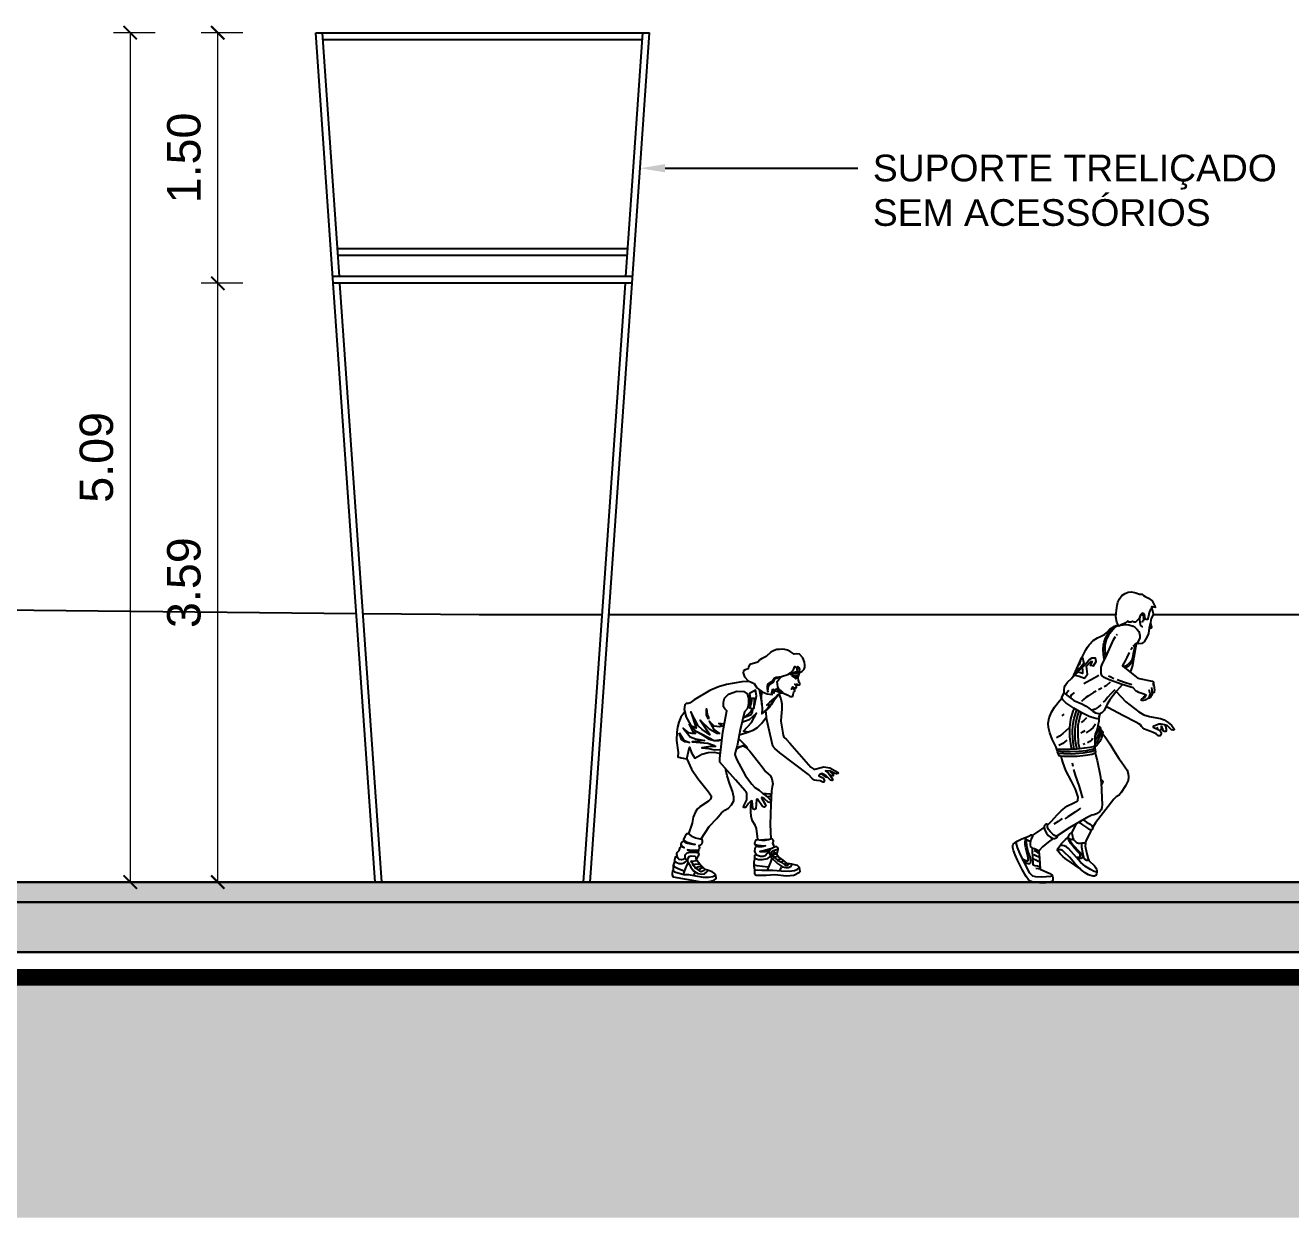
# Model space of a CAD drawing. Header units: metres. Extents: x 2394 to 3264, y 364 to 634.
# Drawn here: x 2730.89 to 2738.47, y 403.38 to 410.53 of the extents above; entities that cross this region are included whole.
import ezdxf
from ezdxf import colors
from ezdxf.entities.mleader import LeaderData, LeaderLine
from ezdxf.math import Vec2, Vec3

# ---------------------------------------------------------------- set-up
doc = ezdxf.new("R2010")
doc.units = ezdxf.units.M
doc.header["$LTSCALE"] = 5
doc.header["$MEASUREMENT"] = 0
doc.layers.add('2prancha', color=4, linetype='Continuous', lineweight=18)
doc.layers.add('PENA 05', color=5, linetype='Continuous', lineweight=25)
for name, color, linetype in [('COTA 1 100', 2, 'Continuous'), ('PENA 0.1', 1, 'Continuous'), ('PENA 0.15', 7, 'Continuous'), ('PENA 01', 1, 'Continuous'), ('PENA 02', 2, 'Continuous'), ('PENA 06', 6, 'Continuous'), ('TXT ESPECIFICAÇÕES', 7, 'Continuous'), ('VEG_PLANTAS', 94, 'Continuous')]:
    doc.layers.add(name, color=color, linetype=linetype)
doc.styles.add('Luana', font='arial.ttf')
doc.styles.get("Standard").update_dxf_attribs({"font": 'arial.ttf'})
doc.dimstyles.new('arial100', dxfattribs={"dimtxt": 0.2, "dimasz": 0.08, "dimexe": 0.1, "dimexo": 0.2, "dimgap": 0.1, "dimtad": 1, "dimzin": 4, "dimdsep": 46, "dimtxsty": 'Luana', "dimblk": 'ARCHTICK', "dimcen": 0, "dimclrd": 7, "dimclre": 7, "dimclrt": 256, "dimadec": 0, "dimazin": 0, "dimtfac": 1, "dimtix": 1, "dimtmove": 0, "dimatfit": 3, "dimldrblk": 'CLOSEDBLANK', "dimfxl": 0, "dimlwd": 5, "dimlwe": 5, "dimarcsym": 0})

# ---------------------------------------------------------------- blocks, each defined once
blk = doc.blocks.new('jogador de basquete 01')
at = {"color": 0, "linetype": 'Continuous'}
for points in [[(277.14, 246.3), (278.15, 247.66), (279.96, 249.6), (284.07, 251.07), (285.9, 252.2), (287.37, 253.54), (288.12, 254.7), (288.89, 256.35), (289.64, 255.61), (290.1, 254.77), (290.28, 253.03), (290.94, 255.61), (290.85, 256.27), (291.53, 255.76), (291.9, 254.33), (291.75, 252.97), (291.09, 251.6), (293.55, 252.94), (295.07, 254.46), (295.51, 255.89), (295.6, 257.34), (295.29, 259.19), (294.26, 262.18), (291.84, 264.43), (290.21, 264.74), (288.38, 264.43), (285.81, 266.34), (283.94, 267.22), (282.14, 267.71), (280.64, 267.82), (278.64, 267.71), (276.83, 267.53), (275.14, 267.02), (272.81, 265.88), (269.82, 263.04), (266.6, 261.52), (265.53, 260.82), (264.18, 259.17), (258.82, 257.74), (258, 256.13), (257.78, 254.77), (255.78, 254.04)], [(255.78, 254.04), (254.68, 253.34), (254.42, 252), (255.23, 249.45), (257.67, 246.72), (261.81, 244.89), (263.59, 242.14), (267.07, 239.44), (270.5, 238.18), (273.8, 237.61), (273.42, 238.69), (274.19, 241.16)], [(258.24, 246.28), (253.58, 246.08), (243.22, 244.28), (237.98, 242.71), (232.17, 240.25), (221.7, 234.02), (219.11, 232.13), (217.72, 231.69), (216.36, 231.69), (215.54, 230.77), (215.1, 227.67), (216.36, 222.56), (219.28, 217.44), (222.71, 213.43), (225.84, 211.91), (231.38, 208.92), (235.19, 207.07), (240.26, 207.67)], [(260.38, 245.52), (258.24, 246.28)], [(265.26, 240.84), (266.8, 231.25), (267, 228.04), (266.78, 224.87), (268.63, 226.21), (271.77, 228.94), (275.89, 235.76), (277.34, 237.17), (278.88, 238.31), (280.05, 238.84), (280.86, 238.84), (284.09, 237.13), (285.48, 236.25), (286.82, 236.25), (287.42, 236.66), (287.7, 237.61), (288.23, 239.39), (288.78, 239.83), (288.78, 240.51), (288.47, 240.93), (288.8, 241.7), (289.44, 241.83), (289.77, 242.19), (289.97, 243.51), (290.17, 243.92), (291.64, 244.21), (292.06, 244.34), (292.19, 244.69), (292.19, 245.02), (291.82, 245.66), (291.35, 247.25), (291.09, 248.61), (291.09, 249.29), (291.49, 250.46), (292.03, 252.11)], [(276.33, 249.03), (275.05, 248.26), (274.11, 246.92), (270.87, 244.67), (270.32, 243.13), (270.41, 241.7), (270.78, 239.35), (271, 242.38), (271.73, 243.79), (274.59, 245.97), (275.23, 247.6), (276.35, 248.46), (279.63, 249.51), (276.33, 249.03)], [(274.19, 241.16), (274.39, 241.13), (274.77, 240.6), (274.85, 238.51), (276.15, 241.33), (276.81, 241.37), (280.51, 239.26), (278.04, 241.72), (277.52, 242.8), (277.14, 246.3)], [(287.92, 251.76), (289.46, 251.91), (290.56, 251.8), (290.78, 252.04), (290.54, 252.57), (289.2, 252.46), (287.9, 252.13), (285.99, 251.05), (287.92, 251.76)], [(286.89, 249.78), (288.12, 250.22), (289.22, 250.35), (290.3, 250.26), (289.81, 249.91), (289.44, 248.96), (289.57, 248.21), (289.09, 248.85), (288.45, 249.29), (286.89, 249.78)], [(290.06, 244.28), (289.51, 244.19), (288.87, 244.58), (289.57, 244.34), (289.92, 244.58), (290.32, 244.63), (290.47, 244.63), (290.58, 244.43), (290.06, 244.28)], [(242.03, 235.15), (244.69, 237.79), (250.17, 239.94), (254.86, 239.57), (257.17, 238.18), (258.02, 235.28), (258.02, 231.41), (257.28, 228.26), (255.34, 226.19), (252.37, 214.14), (250.35, 203.44), (249.84, 201.33), (249.4, 199.68), (248.85, 197.7), (250.02, 194.64), (255.96, 183.6), (260.22, 177.97), (262.14, 175.7), (264.98, 173.85), (267.4, 172.05), (272.21, 171.54), (272.72, 171.1), (272.72, 170.69), (272.61, 170.16), (272.17, 169.81), (270.63, 169.43), (272.94, 167.12), (273.16, 166.33), (272.72, 165.82), (272.26, 165.69), (271.11, 165.91), (268.56, 168.09), (267.02, 169.15), (266.67, 168.88), (269.13, 164.57), (269.42, 163.62), (269.16, 162.99), (268.45, 162.63), (267.37, 163.16), (263.92, 167.96), (263.22, 167.67), (262.84, 161.51), (262.03, 161.09), (261.17, 161.4), (260.75, 162.08), (260.49, 166.59), (259.85, 166.95), (258.07, 165.1), (256.33, 162.9), (255.8, 162.46), (254.88, 162.46), (254.68, 163.07), (256.77, 167.45), (256.75, 171.96), (256.44, 172.75), (255.85, 173.52), (249.22, 180.78), (242.16, 188.88), (238.97, 192.55), (238.84, 193.39), (238.97, 195.02), (239.9, 204.81), (240.89, 212.62), (243.57, 226.7), (242.16, 228.04), (241.28, 229.38), (241.39, 232.66), (242.03, 235.15)], [(259.15, 235.78), (259.3, 233.21), (258.95, 228.66), (260.05, 232.22), (260.42, 235.15), (261.83, 235.28), (261.57, 228.39), (263.19, 236.8), (262.69, 240.45), (258.66, 238.42), (259.15, 235.78)], [(265.1, 240.97), (265.9, 236.53), (266.82, 230.97), (266.56, 236.99), (267.11, 239.42)], [(278.11, 237.96), (279.5, 234.84), (280.27, 231.56), (280.27, 227.84), (279.69, 223.05), (279.58, 219.99), (280.99, 210.59), (281.52, 209.34), (283.24, 207.65), (285.46, 205.2), (299.45, 189.36), (301.54, 188.02), (302.24, 188.02), (308.25, 189.39), (312.17, 188.77), (317.8, 185.78), (317.49, 185.16), (316.57, 184.88), (315.53, 185.05), (312.28, 186.68), (309.35, 186.81), (311.26, 185.25), (313.29, 182.39), (314.08, 180.74), (313.44, 180.32), (312.56, 180.52), (309.68, 183.4), (308.25, 184.41), (306.8, 185.05), (305.39, 184.3), (304.73, 183.4), (306.97, 182.5), (307.88, 181.82), (308.36, 180.67), (308.6, 179.88), (308.14, 179.27), (307.46, 179.31), (306.53, 179.77), (305.63, 180.21), (303.5, 180.45), (301.98, 180.67), (300.59, 181.6), (297.87, 184.3), (278.75, 198.89), (275.56, 201.62), (274.88, 202.34), (274.26, 203.36), (270.12, 220.78), (269.6, 226.96), (269.81, 227.24)], [(274.77, 240.43), (274.04, 240.69)], [(274.05, 232.72), (278.11, 237.96)], [(278.4, 237.31), (278.84, 239), (275.6, 240.14)], [(287.9, 241.7), (287.53, 241.7), (287.13, 241.57), (286.69, 241.17), (286.69, 241.39), (287.13, 241.92), (287.57, 242.69), (287.66, 242.47), (287.57, 242.25), (287.57, 242.14), (288.16, 242.08), (289.33, 242.38), (289.86, 242.36), (289.42, 241.81), (287.9, 241.7)], [(288.12, 241.17), (287.53, 241.57), (288.41, 240.82), (288.47, 240.98), (288.12, 241.17)], [(231.38, 221.24), (230, 223.97), (230, 228.04), (230.44, 224.41), (231.38, 222.56), (231.38, 221.24)], [(254.75, 222.39), (259.78, 224.43), (260.66, 225.84), (260.93, 227.84), (260.18, 228.5), (259.41, 226.37), (257.76, 224.56), (254.75, 222.39)], [(275.93, 235.59), (275.03, 234.07), (273.03, 230.88), (271.84, 229.14), (270.54, 227.84), (268.36, 226.15), (269.66, 227.31), (271.47, 229.67), (271.64, 230.59), (271.4, 230.88), (270.92, 230.88), (270.19, 230.5), (270.63, 231.03), (272.19, 232.53), (275.03, 235.08), (276.02, 235.87), (275.93, 235.59)], [(215.49, 226.1), (212.99, 222.63), (211.56, 219.24), (210.72, 215.94), (210.33, 212.51), (210.02, 206.94), (211.01, 198.96), (210.88, 196.25), (213.1, 195.41), (216.82, 194.73), (218.62, 202.54), (219.99, 198.89), (222.25, 195.24), (226.83, 197.97), (231.18, 199.13), (235.01, 199.35), (239.29, 198.4)], [(241.92, 218.02), (241.55, 217.99), (238.29, 218.43), (240.45, 216.62), (238.64, 216.18), (235.01, 216.62), (231.84, 219.83), (234.77, 214.4), (238.64, 211.63), (236.86, 211.63), (232.22, 214.4), (225.71, 220.49), (232.26, 210.77), (227.07, 214.27), (224.54, 216.82), (219.55, 226.21), (223.2, 215.28), (219.99, 216.62)], [(251.74, 210.82), (257.45, 212.51), (254.7, 213.3), (260.07, 219.13), (263.26, 225.29), (258.31, 220.8), (253.59, 219.07)], [(251.74, 210.82), (256.13, 212.07), (261.13, 213.98), (263.88, 215.65), (265.7, 217.37), (266.8, 218.58), (269.96, 222.74)], [(211.76, 212.09), (214.79, 207.29), (218.6, 205.73), (215.45, 206.19), (213.23, 207.62), (211.76, 212.09)], [(218.27, 218.07), (220.91, 212.97), (222.71, 211.63), (220.45, 211.63), (218.16, 212.09), (214.53, 215.28), (219.06, 209.54), (222.76, 208.04), (228.63, 207.12), (220.45, 206.19), (230.92, 205.25), (234.59, 203.95), (235.98, 202.98), (232.75, 202.98), (226.83, 202.06), (231.58, 201.77), (235.01, 200.76), (239.54, 201.01)], [(219.5, 217.08), (222.69, 213.52), (225.95, 211.63), (231.71, 207.84), (235.25, 207.01), (238.05, 207.16), (240.24, 207.51)], [(219.99, 216.62), (222.67, 213.54), (227.66, 210.51), (231.62, 207.95), (235.19, 207.01), (238.25, 207.07), (240.24, 207.48)], [(251.74, 210.79), (254.57, 211.61), (259.15, 213.28)], [(240.18, 207.03), (239.59, 207.59)], [(240.25, 207.58), (240.15, 207.66)], [(251.26, 208.29), (255.78, 203.82), (256.81, 202.85), (256.99, 201.86), (255.93, 202.54), (254.15, 203.29), (252.13, 202.81), (249.89, 201.54)], [(249.94, 201.77), (254.59, 203.97)], [(254.59, 203.97), (258.86, 199.99), (264.62, 192.55), (267.04, 189.43), (269.4, 186.37), (270.96, 184.83), (272.59, 183.4), (273.62, 181.53), (274.13, 178.25), (273.71, 176.16), (273.27, 173.44), (272.83, 164.33), (272.35, 151.13), (272.81, 141.58)], [(216.86, 194.91), (220.05, 187.98)], [(220.05, 187.98), (224.17, 181.64), (231.38, 172.91), (233.19, 170.18), (233.19, 169.32), (232.75, 167.89), (231.38, 166.57), (225.44, 162.79), (223.81, 161.29), (222.56, 159.55), (221.2, 156.03), (220.45, 152.01), (218.08, 144.87)], [(226.51, 141.51), (231.84, 149.72), (236.86, 155.18), (240.01, 158.81), (242.29, 160.63), (244.58, 162), (246.54, 164.24), (248.12, 166.95), (248.21, 169.32), (247.31, 173.37), (245.48, 177.9), (243.68, 183.4), (242.76, 187.47), (242.61, 188.37)], [(309.59, 186.8), (310.01, 186.57), (309.94, 186.37), (309.68, 186.48)], [(311.67, 184.68), (313.35, 183.62), (314.08, 183.62), (314.5, 183.73), (314.56, 184.08), (312.98, 185.82), (312.53, 186.55)], [(306.31, 184.79), (309.57, 182.72), (310.21, 182.79), (310.22, 182.86)], [(270.63, 169.5), (269.51, 170.42), (267.59, 171.52)], [(264.12, 141.02), (263.26, 148.4), (262.36, 150.67), (260.51, 153.86), (259.83, 156.56), (259.56, 159.51), (259.63, 163.43), (260.13, 166.79)], [(211.29, 128.26), (210.77, 129.11), (210.31, 131.24), (210.31, 131.77), (210.77, 132.69), (211.87, 133.84), (212.35, 135.68), (213.17, 136.5), (213.17, 138.32), (213.52, 139.09), (214.97, 140.15), (214.84, 141.05), (215.72, 143.19), (216.4, 144.33), (216.95, 145.01), (217.72, 145.17)], [(217.72, 145.17), (219.72, 143.52), (222.76, 142.24), (225.44, 141.51), (226.65, 141.51), (227.18, 140.35), (227.09, 139.25), (226.89, 138.28), (226.06, 137.27), (224.96, 136.85), (225.29, 135.55), (225.18, 134.58), (224.67, 133.97), (224.5, 132.14)], [(213.65, 136.65), (215.01, 135.53), (213.96, 135.95), (213.12, 136.5), (213.17, 137.51), (213.65, 136.65)], [(215.85, 139.95), (217.04, 139.38), (219.96, 138.43), (222.54, 137.77), (221.06, 137.77), (217.39, 138.5), (216.07, 138.92), (215.43, 139.6), (214.88, 140.7), (215.85, 139.95)], [(263.15, 130.75), (263.04, 131.22), (262.38, 132.63), (262.16, 133.35), (262.38, 135.13), (262.71, 135.9), (263.26, 136.78), (262.71, 137.31), (262.27, 137.97), (262.27, 138.76), (262.42, 139.56), (263.04, 140.83), (263.79, 141.1), (264.98, 140.81)], [(262.4, 137.82), (264.1, 137.25), (266.47, 137.05), (269.31, 136.94), (266.78, 136.3), (264.32, 136.3), (263.26, 136.72), (262.4, 137.82)], [(264.1, 141.02), (263.92, 143.27)], [(264.98, 140.81), (266.76, 140.68), (269.09, 140.68), (271.2, 141.03), (273.25, 141.73), (273.82, 141.54), (274.3, 140.59), (274.3, 139.4), (274.04, 138.59), (274.72, 137.6), (274.74, 136.54), (274.58, 135.89)], [(271.02, 141), (266.02, 140.73)], [(273.25, 129.28), (272.21, 131.75), (272.02, 133.42), (272.61, 134.94), (274.88, 136.04), (275.71, 136.54), (276.66, 136.43), (277.54, 135.6), (277.43, 134.36), (276.77, 131.5), (275.14, 132.82), (273.25, 129.28)], [(209.93, 129.72), (209.1, 129.24), (208.59, 127.39), (208.59, 126.51), (207.71, 123.76), (207.71, 121.93), (207.71, 121.01), (207.23, 120.11), (207.14, 118.74), (207.14, 117.25), (207.78, 116.21), (225.02, 113.16), (229.16, 112.76), (232.86, 113.29), (235.1, 114.01), (236.42, 115.09), (236.42, 115.55), (236.09, 117.8), (234.99, 118.74), (233.67, 119.67), (231.32, 120.48), (229.12, 121.01), (227.25, 122.81), (225.44, 124.66), (223.66, 126.95), (223.2, 128.31), (223.18, 128.64)], [(208.59, 126.75), (209.49, 126.09), (211.67, 125.21), (213.47, 125.21), (215.04, 125.61), (217.24, 127.21)], [(215.9, 128.76), (214.53, 127.85), (213.25, 127.5), (211.85, 127.85), (210.79, 128.62), (209.93, 129.72)], [(217.26, 126.47), (216.36, 127.74), (215.78, 129.02), (215.78, 130.98), (217.06, 132.14), (219.22, 132.76), (222.45, 132.67), (224.47, 132.19), (224.94, 131.28), (224.52, 129.92), (224.01, 129.24), (223.4, 127.98), (223.02, 129.13), (222.45, 129.81), (219.81, 129.94), (218.25, 129.46), (217.61, 128.47), (217.35, 127.1), (217.26, 126.47)], [(216.82, 127.39), (219.52, 122.7), (221.35, 120.24), (224.17, 118.5), (226.78, 118.11), (228.63, 118.3), (230, 119.23), (231.18, 120.48)], [(224.74, 133.97), (222.25, 133.81), (220.12, 133.88), (217.24, 134.3), (219.26, 133.35), (222.34, 133), (223.37, 133.07), (224.74, 133.97)], [(219.3, 126.33), (220.47, 126.71), (223.35, 127.13), (223.44, 127.13)], [(219.5, 127.04), (221.13, 124.33), (223.11, 121.69), (225.31, 120.24), (226.39, 119.8), (228.35, 120.61), (228.94, 121.16)], [(272.21, 132.93), (270.52, 132.03), (269.16, 130.16), (267.79, 129.72), (265.94, 129.83), (264.62, 130.16), (263.26, 130.65), (262.8, 131.09), (261.92, 130.49), (261.92, 127.87), (261.43, 126.09), (261.43, 123.34), (261.92, 121.03), (261.92, 118.35), (262.8, 117.4), (269.64, 117.4), (275.54, 117.86), (283.28, 116.96), (288.27, 117.4), (291.95, 119.27), (292.39, 119.71), (291.95, 122.42), (290.56, 123.78), (286.91, 124.73), (283.72, 125.15), (280.99, 127.43), (277.85, 129.5), (276.72, 131.26)], [(261.92, 128.73), (263.26, 128.14), (264.62, 127.87), (267.33, 127.87), (270.74, 128.49), (272.35, 129.72), (277.34, 125.15), (280.53, 122.86), (282.84, 122.42), (284.69, 122.42), (286.47, 123.34), (286.95, 124.66)], [(272.55, 134.77), (268.74, 133.66), (265.57, 133.11), (269.2, 133.11), (272.03, 133.45)], [(273.45, 128.67), (272.72, 126.03), (270.34, 120.72)], [(272.32, 129.77), (272.81, 130.14)], [(273.04, 129.77), (272.9, 129.21)], [(273.25, 129.28), (273.25, 131.11), (273.51, 132.89), (274.52, 133.81), (276.59, 134.45), (277.36, 134.25), (276.79, 131.37), (275.38, 131.22), (274.08, 130.47), (273.25, 129.28)], [(273.84, 130.4), (277.38, 127.37), (280.38, 125.76), (282.38, 124.02), (283.39, 123.91), (284.09, 123.91), (284.58, 124.44), (284.75, 124.99)], [(274.66, 128.97), (275.8, 129.57), (277.52, 129.92)], [(276.9, 127.04), (278.44, 127.98), (279.76, 128.14)], [(279.5, 125.7), (280.79, 126.69), (281.48, 127.04)], [(207.67, 121.03), (207.86, 120.15), (208.59, 119.67), (214.97, 117.84), (218.03, 117.69), (222.71, 116.94), (227.73, 116.04), (231.38, 116.04), (234.11, 116.5), (235.01, 116.94), (235.98, 117.84)], [(207.93, 124.05), (208.79, 122.9), (211.47, 121.6), (215.12, 120.24)], [(217.79, 125.81), (216.86, 124.27), (215.78, 121.52), (214.4, 117.93)], [(220.47, 124.07), (222.43, 124.73), (225.09, 124.9)], [(222.56, 119.45), (221.75, 118.17), (221.59, 117.03)], [(221.97, 122.02), (224.85, 123.12), (226.7, 123.32)], [(224.3, 120.57), (226.41, 121.98), (227.66, 122.37)], [(261.52, 125.04), (262.42, 124.02), (263.59, 123.74), (271.16, 122.9)], [(261.92, 121.27), (262.51, 120.97), (266.8, 120.59), (274.15, 120.7), (279.76, 120.22), (285.08, 119.95), (288.63, 120.46), (290.63, 121.36), (291.53, 122.02), (291.88, 122.53)], [(279.85, 123.41), (279.63, 122.48), (278.75, 120.81), (278.48, 120.37)], [(281.7, 124.44), (282.58, 125.17), (283.26, 125.54)]]:
    blk.add_lwpolyline(points, dxfattribs=at)
at = {"color": 0}
blk.add_solid([(288.12, 241.17), (287.53, 241.57), (288.47, 240.98), (288.41, 240.82)], dxfattribs=at)
blk = doc.blocks.new('jogador de basquete 03')
at = {"color": 0, "linetype": 'Continuous'}
for points in [[(243.42, 239), (244.71, 239.39), (245.56, 239.55), (246.19, 239.55), (246.28, 238.42), (246.61, 237.9), (247.13, 237.38), (247.71, 235.81), (248.17, 233.31), (248.86, 231), (249.66, 231.05), (250.43, 231.22), (250.57, 233.23), (250.84, 234.24), (251.53, 235.01), (252.49, 235.23), (253.1, 234.74), (253.59, 234.19), (254.14, 232.4), (254.66, 231.52), (255.79, 230.37), (256.81, 229.38), (257.85, 229.38), (258.95, 229.76), (259.97, 229.38), (261.02, 229.38), (262.12, 229.93), (263.77, 228.74), (266.43, 227.53), (268, 226.71), (269.27, 229.4), (269.87, 232.79), (269.6, 237.27), (269.1, 240.4), (268.55, 242.71), (267.48, 244.89), (265.86, 247), (263.77, 248.52), (261.68, 249.31), (259.45, 249.56), (257.5, 249.04), (256.64, 248.87), (254.11, 248.08), (252.68, 247.94), (251.53, 247.14), (250.37, 246.48), (248.23, 245.41), (245.75, 243.51), (244.87, 241.7), (243.97, 240.07), (243.42, 239)], [(246.22, 239.55), (245.2, 235.15), (245.2, 234.24), (246.08, 232.68), (246.5, 231.58), (246.58, 230.61), (246.88, 228.91), (247.68, 225.53), (248.28, 221.7), (249.25, 219.34), (251.09, 216.26), (252.55, 215.16), (254.94, 214.97), (256.37, 215.11)], [(258.4, 226.71), (257.08, 225.83), (255.68, 224.51), (254.75, 223.11), (254.14, 221.51), (253.95, 220.38), (254.09, 218.82), (254.58, 217.41), (255.6, 215.79), (256.23, 215.21), (257.33, 214.39), (257.85, 211.2), (258.4, 208.5), (258.95, 205.84), (259.37, 204.08), (261.02, 201.99), (263.19, 200.34), (265.11, 199.87), (255.24, 192), (254.47, 191.73), (245.7, 190.11), (245.04, 189.67), (244.79, 189.09), (244.79, 188.65), (244.68, 187.41), (244.3, 183.97), (244.32, 183.15), (244.52, 182.54), (245.7, 182.05), (245.84, 181.44), (247.13, 179.05), (247.71, 178.78), (248.06, 178.61), (250.46, 177.29), (251.56, 177.21), (252.68, 177.21), (253.04, 177.29), (253.07, 177.68), (252.74, 178.31), (252.05, 178.78), (251.36, 179), (251.36, 179.46), (251.17, 179.85), (250.7, 180.18), (250.04, 180.23), (249.85, 180.76), (251.31, 181.39), (254.64, 182.57), (255.74, 183.07), (256.34, 183.42), (258.43, 185.49), (265.72, 187.85), (274.41, 190.88), (277.63, 192.44), (279.22, 193.9), (279.74, 195.14), (279.85, 198.36), (279.63, 199.43), (278.97, 201.33), (278.07, 203.28), (276.61, 206.17), (276.83, 208.2), (277.13, 211.67), (276.99, 214.22), (276.17, 217.55), (275.34, 219.53), (274.71, 220.63), (273.89, 221.9), (271.91, 224.54), (270.53, 225.91), (269.07, 226.85), (266.6, 227.37), (263.35, 227.75), (261.26, 227.53), (258.4, 226.71)], [(246.88, 228.94), (246.3, 226.32), (246.25, 225.97), (246.3, 225.55), (246.44, 225.28), (246.8, 225.11), (247.74, 225.11)], [(251.89, 229.07), (252.11, 229.46), (252.19, 229.98), (251.75, 230.42), (251.42, 230.67), (251.31, 231.36), (251.31, 232.7), (251.61, 233.45), (252.05, 233.91), (252.38, 234), (252.88, 233.86)], [(251.31, 231.85), (251.56, 232.26), (252, 232.54)], [(253.92, 232.92), (254.14, 231.03), (254.06, 229.24), (253.78, 227.81), (253.12, 226.85), (252.6, 226.52), (251.89, 226.35)], [(277.46, 204.47), (277.68, 204.96), (278.15, 207.82), (278.42, 211.03), (278.2, 214.03), (277.79, 216.01), (276.88, 218.76), (275.76, 220.69), (274.22, 223.05), (272.7, 225.17), (272.35, 225.53), (271.36, 226.35), (269.71, 227.12), (268.44, 227.65)], [(266.46, 227.52), (266.11, 227.43)], [(304.38, 182.35), (304.38, 184.28), (304.25, 185.95), (303.78, 187.08), (303.26, 187.91), (302.18, 189.28), (299.46, 191.7), (297.89, 194.09), (293.11, 204.76), (291.62, 207.87), (290.03, 210.95), (288.93, 212.6), (287.72, 214.22), (286.95, 215.16), (286.26, 215.9), (284.97, 217.14), (282.25, 218.84), (279.19, 220.25), (277.6, 221.21), (276.03, 222.42), (273.89, 224.56), (271.71, 226.05), (269.9, 226.82), (268.22, 227.18)], [(269.62, 220.74), (269.16, 221.4)], [(276.69, 206), (274.24, 211.56), (271.49, 217.61), (270.23, 219.78)], [(256.74, 214.83), (256.51, 214.5)], [(256.51, 214.5), (257, 211.09), (257.77, 206.91), (258.49, 203.97), (258.95, 203.09), (259.72, 201.93), (260.6, 201.02), (261.79, 199.87), (263.19, 199.18), (264, 198.98)], [(257.22, 214.5), (257.96, 213.87), (258.54, 213.34)], [(259.09, 212.77), (259.83, 211.36), (260.22, 210.9)], [(258.87, 206.26), (258.29, 204.76)], [(258.29, 204.76), (258.95, 200.5), (259.7, 197.75), (260.31, 196.04)], [(261.1, 209.08), (262.58, 205.84), (263.68, 203.66), (264.73, 201.96), (265.55, 200.5), (265.09, 199.9)], [(286.59, 200.58), (284.83, 200.2), (282.99, 203.14), (283.57, 205.31), (285.77, 205.45), (286.01, 205.45), (287.75, 204.32), (289.07, 202.48), (290.5, 200.91), (292.37, 199.07), (292.15, 197.34), (292.09, 195.06), (293.52, 195.61), (295.34, 196.05), (297.01, 194.31), (297.26, 193.93), (294.48, 193.35), (290.88, 191.98), (288.79, 194.73), (289.48, 200.06), (286.7, 203.2), (285.68, 203.14), (287, 200.72), (286.59, 200.58)], [(299.57, 191.73), (298, 193.27), (293.85, 197.53), (288.65, 202.67)], [(292.64, 205.81), (292.23, 205.86), (291.27, 201.88), (294.02, 198.44), (294.68, 198.55), (295.61, 197.31), (297.95, 194.09), (293.88, 203), (292.78, 205.59), (292.64, 205.81)], [(293.77, 203.28), (294.29, 201), (294.84, 201), (293.77, 203.28)], [(244.65, 186.75), (245.01, 188.4)], [(245.75, 181.94), (245.75, 183.95), (245.92, 185.82)], [(259.37, 187.69), (264.89, 189.39), (269.07, 190.88)], [(265.63, 187.82), (269.6, 183.4), (274.05, 177.54), (276.03, 174.16), (277.63, 170.58), (279.19, 168.99), (280.27, 168.46), (280.64, 168.34)], [(271.22, 191.65), (273.78, 192.91), (274.85, 193.35)], [(273.72, 189.36), (276.33, 187), (277.76, 186.17)], [(281.28, 193.76), (284.39, 192.09), (289.26, 189.47), (291.27, 188.26)], [(269.83, 183.09), (263.24, 176.3), (254.66, 169.51), (251.31, 167.5), (247.54, 166.59), (243.97, 165.77), (240.25, 165.14), (237.78, 164.28), (235.06, 162.55), (232.94, 160.76), (231.26, 158.56), (230.99, 157.74), (231.84, 157.41), (232.94, 157.71), (235.58, 160.24), (237.56, 161.04), (239.73, 161.45), (241.27, 161.42), (245.04, 159.91), (245.04, 159.39), (241.82, 157.74), (240.17, 156.5), (239.76, 155.79), (239.68, 155.1), (240.09, 154.16), (240.75, 153.7), (241.55, 153.7), (243.17, 154.96), (245.01, 155.84), (247.27, 156.78), (249.85, 157.55), (250.92, 158.12), (251.94, 159.06), (252.77, 159.83), (253.62, 160.87), (254.69, 161.67), (256.56, 162.72), (264.89, 167.01), (275.23, 172.45), (276.45, 173.21)], [(248.09, 178.58), (247.38, 180.4), (247.13, 181.66), (247.79, 184.36)], [(251.47, 178.97), (250.37, 179.41), (249.85, 180.76)], [(270.64, 184.28), (273.25, 181.66), (275.4, 179.33), (276.91, 177.29), (278.48, 175.97)], [(279.3, 185.32), (280.6, 184.69), (281.42, 184.36)], [(281.26, 165.14), (282.47, 164.97), (285.82, 165.88), (287.72, 166.54), (292.61, 168.88), (297.89, 171.96), (303.26, 175.61), (305.26, 177.51), (305.92, 178.72), (305.84, 179.3), (304.38, 182.35), (303.78, 181.61), (301.83, 180.15), (299.93, 178.8), (298.97, 178.03), (297.87, 177.07), (292.59, 174.87), (289.78, 173.36), (285.35, 170.11), (283.48, 168.99), (280.6, 168.33), (281.26, 165.14)], [(282.99, 183.42), (284.75, 182.46), (288.16, 180.26), (290.06, 179.05), (291.62, 177.9), (292.92, 176.58)], [(297.76, 182.46), (299.43, 180.92), (300.15, 179.79), (300.31, 179.08)], [(301.22, 183.89), (302.76, 181.99), (303.04, 181.17)], [(305.16, 180.72), (305.48, 180.15), (305.46, 180.1)], [(309.21, 144.61), (309.66, 145.97), (312.36, 151.3), (313.95, 155.62), (314.72, 159.09), (315.05, 162), (314.39, 165.55), (312.88, 169.43), (310.79, 172.75), (307.55, 176.99), (305.89, 178.67)], [(279.88, 174.18), (281.78, 172.64), (283.81, 171.46), (285.71, 170.75)], [(293.01, 169.11), (293.77, 167.12), (294.68, 163.71), (295.23, 160.43), (295.36, 155.13), (295.01, 148.72), (294.21, 145.19)], [(294.61, 170.04), (295.47, 167.47), (296.63, 163.16), (297.29, 157.9), (297.18, 151.47), (296.38, 146.55), (295.91, 144.98)], [(297.62, 144.86), (298.09, 147.56), (298.66, 151.91), (298.91, 156.25), (298.55, 160.79), (297.62, 165.44), (296.19, 170.33), (295.97, 170.83)], [(299.17, 144.76), (299.52, 145.45), (300.62, 152.93), (300.7, 159.28), (300.04, 164.7), (298.44, 170.06), (297.59, 171.78)], [(237.32, 160.94), (236.93, 160.24), (236.6, 159.25), (236.49, 158.07), (236.49, 157.13), (236.68, 156.53), (237.09, 156.45), (237.64, 156.47), (238.11, 156.8), (238.69, 158.01), (239.15, 159.22), (239.65, 159.88), (239.76, 159.97), (239.7, 159.22), (239.84, 158.32), (240.09, 157.6), (240.39, 157.13), (240.73, 156.92)], [(281.26, 165.52), (281.37, 163.1), (281.89, 160.43), (280.27, 158.84), (280.27, 158.29), (280.93, 155.95), (281.78, 153.75), (282.8, 152.05), (284.01, 150.26), (284.01, 149.74), (284.01, 148.11), (284.01, 147.04), (284.42, 146.81)], [(280.76, 167.47), (280.77, 167.47)], [(281.04, 166.2), (281.01, 166.21), (280.76, 167.47)], [(281.89, 160.52), (282.16, 159), (282.6, 157.3), (283.07, 156.36), (283.32, 155.92), (283.68, 154.74), (283.98, 153.12), (284.03, 150.18)], [(283.43, 161.45), (284.97, 159.25), (286.87, 157.63), (288.76, 156.2), (289.67, 155.7)], [(289.48, 165.71), (291.27, 163.79), (293.05, 162.61)], [(304.66, 168.16), (306.03, 167.03)], [(242.11, 157.89), (242.12, 157.93), (242.12, 158.7), (242.21, 158.95), (242.34, 159), (242.59, 158.56), (243.02, 158.36)], [(278.78, 155.2), (276.66, 152.27), (274.02, 148.31), (271.22, 143.77), (268, 138.49), (266.46, 136.45), (263.9, 132.91), (262.5, 130.71), (261.7, 128.29), (261.59, 126.22), (261.76, 123.91), (263.6, 120.28), (266.46, 115.8), (267.84, 114.07), (269.68, 112.89), (271.25, 111.46), (283.48, 95.73), (285.22, 92.88)], [(284.01, 148.04), (283.15, 148.91), (281.39, 151.69), (280.27, 154.03), (279.72, 156.06), (279.72, 157.6), (278.73, 156.25)], [(278.73, 156.25), (278.81, 154.66), (279.55, 151.96), (280.68, 149.76), (282.33, 147.7), (284.15, 146)], [(283.98, 152.98), (280.73, 158.62), (280.21, 158.15)], [(285.41, 152.02), (286.12, 150.84), (287.25, 149.93), (288.76, 148.94)], [(290.58, 156.91), (291.68, 156.2), (293.3, 155.46)], [(301.3, 158.81), (305.32, 155.26), (307.57, 153.39), (309.39, 152.27)], [(284.34, 146.85), (284.06, 145.61), (283.46, 142.89), (283.62, 142.56), (283.98, 142.09), (285.82, 141.29), (290.14, 140.55), (295.69, 139.81), (300.18, 139.81), (304.8, 139.92), (307.08, 140.08), (307.63, 140.36), (308.73, 142.97), (309.31, 144.95), (307.55, 144.7), (300.89, 144.65), (295.86, 144.98), (290.83, 145.61), (287.14, 146.02), (284.97, 146.55), (284.34, 146.85)], [(283.81, 144.35), (284.45, 143.66), (286.43, 142.97), (291.79, 141.98), (299.41, 141.51), (304.74, 141.57), (307.55, 141.84), (308.43, 142.12), (308.73, 142.97), (308.98, 143.82), (308.32, 143.58), (305.84, 143.25), (300.09, 143.08), (294.57, 143.3), (289.51, 143.91), (285.82, 144.65), (284.8, 145.06), (284.45, 145.34), (284.06, 145.67), (283.81, 144.35)], [(290.58, 148.28), (291.76, 147.84)], [(302.51, 150.64), (305.24, 148.47), (307.88, 147.23)], [(283.85, 142.26), (283.48, 141.18), (282.3, 137.28), (280.4, 127.52), (279.74, 122.48), (279.22, 112.39), (279.06, 107.77), (279.19, 105.9), (279.74, 104.31), (280.71, 103.12), (282.8, 101.67), (284.56, 101.09), (285.88, 100.84), (289.45, 98.92), (300.62, 92.54), (309.61, 86.67)], [(315.52, 94.19), (312.88, 96.83), (309.14, 101.09), (306.47, 103.78), (302.6, 106.73), (297.89, 109.09), (295.8, 110.14), (295.23, 110.71), (295.14, 112.72), (296.88, 118.19), (299.52, 123.53), (303.26, 130.46), (305.29, 136.1), (306.39, 140.04)], [(298.42, 133.26), (298.88, 135.52)], [(292.01, 112.01), (294.26, 119.87), (296.74, 127.32), (297.92, 131.23)], [(279.67, 121.05), (278.75, 122.13), (278.51, 122.92), (278.67, 123.53), (280.05, 124.83)], [(293.52, 105.35), (296.9, 102.96), (301.91, 99.66), (304.05, 98.34)], [(291.79, 97.58), (289.48, 96.22), (287.55, 94.98), (286.01, 93.66), (285.41, 93.11), (285.22, 92.92)], [(285.22, 92.92), (285.22, 92.56), (285.41, 91.85), (285.82, 91.33), (286.1, 90.8), (286.34, 90.78), (286.54, 90.78), (287.14, 91.05), (288.71, 92.15), (290.52, 93.44), (292.53, 94.74), (294.18, 95.59), (294.83, 95.84)], [(299.43, 88.37), (296.07, 95.13)], [(305.62, 98.61), (308.4, 96.58), (311.34, 94.76)], [(309.55, 86.65), (309.97, 86.79), (310.93, 87.28), (312.17, 88.3), (313.82, 89.81), (314.92, 91.35), (315.47, 92.81), (315.6, 93.61), (315.6, 94.02), (315.47, 94.3), (315.41, 94.49), (315.63, 94.71), (316.24, 94.79), (316.9, 94.49), (317.39, 93.88), (317.78, 93.17), (317.78, 92.34), (317.25, 90.69), (316.24, 88.85), (315.05, 87.34), (313.54, 86.1), (312.44, 85.41), (311.53, 85.14), (310.93, 85.19), (310.1, 85.41), (309.22, 85.96), (308.87, 86.38), (308.87, 86.71), (308.89, 87.01), (309.55, 86.65)], [(290.25, 82.2), (290.3, 80.16), (290.25, 79.09), (289.12, 74.14), (288.41, 71.66), (287.91, 70.67), (284.28, 67.1), (283.29, 65.81), (282.74, 64.82), (282.58, 63.85), (282.58, 62.84), (282.82, 61.63), (283.37, 60.61), (284.12, 60.17), (285.19, 60.22), (288.16, 61.1), (290.39, 62.29), (293.05, 64.43), (297.26, 68.56), (300.86, 72.9), (304.08, 75.98), (305.57, 77.16), (306.56, 77.66), (307.49, 77.74), (308.07, 77.66), (308.51, 77.47), (308.59, 77), (308.78, 77.66), (308.29, 78.79), (307.77, 79.69), (306.2, 81.87), (305.29, 82.91), (303.45, 84.51), (302.13, 85.8), (302.03, 85.94)], [(286.41, 90.78), (289.89, 83.43), (290.3, 82.39), (290.37, 82.25)], [(298.09, 84.59), (297.34, 83.74), (296.08, 82.66), (294.81, 82.2), (293.63, 82.17), (292.39, 82.47), (291.27, 82.47), (290.74, 82.39), (290.25, 82.2)], [(301.06, 84.89), (300.34, 83.63), (299.57, 82.39), (298.55, 81.07), (297.1, 79.42), (295.67, 77.91), (293.58, 75.62), (292.94, 74.91), (292.31, 74), (292.09, 73.29), (292.15, 72.54), (292.56, 72.08), (293.14, 71.88), (294.32, 71.88), (296.05, 72.32), (296.66, 73.04), (295.34, 72.87), (294.54, 72.87), (293.82, 73.29), (293.66, 73.81), (293.82, 74.72), (294.98, 76.2), (297.62, 78.95), (299.16, 80.85), (299.93, 81.89), (300.62, 82.94), (301.47, 84.64), (301.8, 85.72), (301.47, 85.58), (301.14, 85.33), (301.06, 84.89)], [(298.06, 84.59), (298.42, 85.22), (298.66, 86.51), (298.94, 87.64), (299.32, 88.3), (299.65, 88.52), (299.93, 88.58), (300.48, 88.52), (301.03, 87.92), (301.47, 86.93), (301.85, 86.24), (302.05, 85.96), (301.8, 85.72), (300.78, 84.97), (299.76, 84.73), (298.66, 84.59), (298.06, 84.59)], [(311.66, 85.18), (315.05, 82.91), (318.77, 79.72), (320.91, 77.58), (321.4, 76.97)], [(321.27, 76.7), (320.91, 72.21), (320.42, 64.84), (313.87, 62.04), (312.5, 61.1), (312.08, 60.25), (311.84, 59.37), (311.97, 57.36), (312.61, 56.62), (313.51, 56.13), (316.65, 55.69), (320.88, 55.77), (323.11, 55.85), (325.5, 56.26), (326.93, 56.81), (328.17, 57.67), (329.68, 59.89), (332.3, 64.51), (335.54, 70.89), (337.11, 74.47), (338.07, 77.16), (338.57, 79.03), (338.65, 80.63), (338.32, 81.43), (337.3, 82.47), (335.71, 83.43), (332.65, 85.08), (330.84, 85.68)], [(325.52, 87.21), (324.73, 87.64), (319.34, 91.46), (317.78, 92.54)], [(330.87, 85.72), (329.02, 86.4), (327.02, 87.34), (326.44, 87.61), (325.92, 87.64), (325.64, 87.48), (325.48, 87.12), (325.48, 86.51), (326.14, 85.55), (326.47, 84.81), (326.66, 83.93), (327.1, 83.54), (327.79, 83.54), (329.08, 84.04), (329.9, 84.59), (330.7, 85.47), (330.87, 85.72)], [(329.66, 84.29), (329.74, 83.19), (329.55, 80.63), (328.5, 76.53), (327.15, 72.27), (326.74, 70.51), (326.74, 69.49), (326.99, 68.69), (327.46, 68.42), (328.39, 68.42), (329.02, 68.69), (330.01, 69.24), (330.87, 69.96), (331.64, 70.7), (332.24, 71.94), (331.75, 71.58), (330.45, 70.87), (329.74, 70.51), (329.22, 70.43), (328.58, 70.43), (328.28, 70.7), (328.2, 71.22), (328.28, 71.94), (328.58, 73.92), (329.85, 79.09), (330.32, 81.26), (330.32, 82.99), (330.12, 84.18), (330.12, 84.59), (329.85, 85), (329.66, 84.29)], [(282.63, 63.06), (282.93, 62.97), (283.21, 62.97), (284.45, 63.28), (286.87, 64.49), (290.17, 66.58), (293.47, 69.46), (296.19, 72.49), (299.65, 76.64), (301.58, 78.59), (302.93, 79.64), (304.49, 80.41), (305.48, 80.63), (306.23, 80.63), (306.97, 80.57), (307.3, 80.41)], [(292.94, 82.31), (292.78, 79.5), (292.12, 75.82), (291.4, 72.74), (290.69, 71.53), (289.56, 70.84), (288.79, 70.78), (288.08, 70.89)], [(293.36, 64.73), (295.78, 66.36), (299.52, 68.97), (303.64, 71.91), (305.32, 73.29), (307.08, 74.99), (308.04, 76.09), (308.59, 77.02)], [(312.3, 60.66), (312.69, 60.25), (313.49, 59.89), (319.34, 59.51), (323.19, 59.7), (325.23, 60.2), (326.38, 61.16), (327.51, 62.4), (334.03, 75.57), (335.54, 79.23), (336.01, 80.82), (336.2, 81.54), (336.2, 82.17), (336.2, 82.64), (336.01, 82.99), (335.82, 83.35)], [(320.47, 65.81), (321.1, 66.36), (322.23, 66.71), (323.99, 66.99), (324.73, 67.46), (325.09, 68.23), (325.48, 77.16), (325.42, 78.73)], [(326.8, 83.8), (326.91, 83.41), (327.1, 82.11), (327.1, 80.93), (326.74, 79.75), (325.56, 78.84), (324.18, 78.62), (322.34, 77.77), (321.52, 77.22), (321.27, 76.7)], [(321.57, 75.38), (322.53, 76.28), (324.38, 77)], [(321.16, 69.68), (323.28, 70.87), (324.82, 71.5)], [(321.35, 72.76), (323.17, 73.73), (324.65, 74.44)], [(320.42, 64.82), (321.76, 65.15), (323.17, 65.34)]]:
    blk.add_lwpolyline(points, dxfattribs=at)
at = {"color": 0}
blk.add_solid([(293.77, 203.28), (294.29, 201), (293.77, 203.28), (294.84, 201)], dxfattribs=at)
blk = doc.blocks.new('_ArchTick')
at = {"color": 0, "linetype": 'ByBlock', "const_width": 0.15}
blk.add_lwpolyline([(-0.5, -0.5), (0.5, 0.5)], dxfattribs=at)
blk = doc.blocks.new('*D17')
at = {"layer": 'COTA 1 100', "color": 7, "lineweight": 5, "ltscale": 1.5}
for p, q in [((2732.1924, 408.9817), (2731.9424, 408.9817)), ((2732.0424, 405.3943), (2732.0424, 408.9817)), ((2732.1924, 405.3943), (2731.9424, 405.3943))]:
    blk.add_line(p, q, dxfattribs=at)
at = {"layer": 'Defpoints', "color": 0, "ltscale": 1.5}
for p in [(2732.0424, 408.9817), (2732.9847, 408.9817), (2732.9847, 405.3943)]:
    blk.add_point(p, dxfattribs=at)
at = {"layer": 'COTA 1 100', "color": 7, "lineweight": 5, "ltscale": 1.5, "xscale": 0.08, "yscale": 0.08, "zscale": 0.08}
for p, rotation in [((2732.0424, 408.9817), 90), ((2732.0424, 405.3943), 270)]:
    blk.add_blockref('_ArchTick', p, dxfattribs=dict(at, rotation=rotation))
at = {"layer": 'COTA 1 100', "ltscale": 1.5, "insert": (2731.8402, 407.188), "char_height": 0.2, "attachment_point": 5, "rotation": 90, "style": 'Luana'}
blk.add_mtext('3.59', dxfattribs=at)
blk = doc.blocks.new('_ClosedBlank')
at = {"layer": '2prancha', "color": 0, "lineweight": -2}
for p, q in [((-1, 0.167), (0, 0)), ((-1, 0.167), (-1, -0.167)), ((0, 0), (-1, -0.167))]:
    blk.add_line(p, q, dxfattribs=at)
blk = doc.blocks.new('*D18')
at = {"layer": 'COTA 1 100', "color": 7, "lineweight": 5, "ltscale": 1.5}
for p, q in [((2732.1924, 410.4828), (2731.9424, 410.4828)), ((2732.0424, 408.9817), (2732.0424, 410.4828)), ((2732.1924, 408.9817), (2731.9424, 408.9817))]:
    blk.add_line(p, q, dxfattribs=at)
at = {"layer": 'Defpoints', "color": 0, "ltscale": 1.5}
for p in [(2732.0424, 410.4828), (2732.6297, 410.4828), (2732.9847, 408.9817)]:
    blk.add_point(p, dxfattribs=at)
at = {"layer": 'COTA 1 100', "color": 7, "lineweight": 5, "ltscale": 1.5, "xscale": 0.08, "yscale": 0.08, "zscale": 0.08}
for p, rotation in [((2732.0424, 410.4828), 90), ((2732.0424, 408.9817), 270)]:
    blk.add_blockref('_ArchTick', p, dxfattribs=dict(at, rotation=rotation))
at = {"layer": 'COTA 1 100', "ltscale": 1.5, "insert": (2731.8403, 409.7323), "char_height": 0.2, "attachment_point": 5, "rotation": 90, "style": 'Luana'}
blk.add_mtext('1.50', dxfattribs=at)
blk = doc.blocks.new('*D19')
at = {"layer": 'COTA 1 100', "color": 7, "lineweight": 5, "ltscale": 1.5}
for p, q in [((2731.668, 410.4828), (2731.418, 410.4828)), ((2731.518, 410.4828), (2731.518, 405.3943)), ((2731.668, 405.3943), (2731.418, 405.3943))]:
    blk.add_line(p, q, dxfattribs=at)
at = {"layer": 'Defpoints', "color": 0, "ltscale": 1.5}
for p in [(2733.6297, 410.4828), (2731.518, 405.3943), (2733.6097, 405.3943)]:
    blk.add_point(p, dxfattribs=at)
at = {"layer": 'COTA 1 100', "color": 7, "lineweight": 5, "ltscale": 1.5, "xscale": 0.08, "yscale": 0.08, "zscale": 0.08}
for p, rotation in [((2731.518, 410.4828), 90), ((2731.518, 405.3943), 270)]:
    blk.add_blockref('_ArchTick', p, dxfattribs=dict(at, rotation=rotation))
at = {"layer": 'COTA 1 100', "ltscale": 1.5, "insert": (2731.3159, 407.9386), "char_height": 0.2, "attachment_point": 5, "rotation": 90, "style": 'Luana'}
blk.add_mtext('5.09', dxfattribs=at)

msp = doc.modelspace()

# ---------------------------------------------------------------- hatches: boundary and pattern name
at = {"layer": 'PENA 01', "ltscale": 1.5}
h = msp.add_hatch(dxfattribs=at)
h.set_pattern_fill('EARTH', color=256, scale=0.75, angle=45, style=0, double=1)
h.set_pattern_definition([(45, (2687.32658, 403.3835), (3e-17, 0.26516504), [0.1875, -0.1875]), (45, (2687.27686, 403.43323), (3e-17, 0.26516504), [0.1875, -0.1875]), (45, (2687.22714, 403.48295), (3e-17, 0.26516504), [0.1875, -0.1875]), (135, (2687.22714, 403.5161), (-0.26516504, 6e-17), [0.1875, -0.1875]), (135, (2687.27686, 403.56581), (-0.26516504, 6e-17), [0.1875, -0.1875]), (135, (2687.32658, 403.61553), (-0.26516504, 6e-17), [0.1875, -0.1875])])
h.paths.add_polyline_path([(2745.9997, 405.1243), (2743.7597, 405.1243), (2743.7597, 404.8243), (2723.4597, 404.8243), (2723.4597, 405.2536), (2721.643, 405.3694), (2719.1842, 405.4801), (2716.8233, 405.5499), (2713.6597, 405.5732), (2713.6597, 405.2543), (2693.3597, 405.2543), (2693.3597, 405.5743), (2687.3266, 405.5743), (2687.3266, 403.3835), (2745.9997, 403.3835)])
h = msp.add_hatch(dxfattribs=at)
h.set_pattern_fill('AR-CONC,_O', color=256, scale=0.08)
h.set_pattern_definition([(50, (6679.4536, 663.38977), (0.573808146, -0.05020171), [0.06, -0.66]), (355, (6679.4536, 663.3898), (-0.11100107, 0.60175371), [0.048, -0.528]), (100.4514, (6679.5014, 663.3856), (0.462807505, 0.55155163), [0.05099215, -0.56091369]), (46.1842, (6679.4536, 663.5498), (0.85379284, -0.13241521), [0.09, -0.99]), (96.6356, (6679.52475, 663.5387), (0.74773016, 0.7792943), [0.07648823, -0.8413704]), (351.1842, (6679.4536, 663.5498), (0.74772956, 0.77929488), [0.072, -0.792]), (21, (6679.5336, 663.50977), (0.47752564, -0.32209511), [0.06, -0.66]), (326, (6679.5336, 663.5098), (0.194652266, 0.58012004), [0.048, -0.528]), (71.4514, (6679.5734, 663.48293), (0.6721781, 0.2580244), [0.05099215, -0.56091369]), (37.5, (6679.4536, 663.38977), (0.009727884, 0.266315083), [0, -0.5216, 0, -0.536, 0, -0.53]), (7.5, (6679.4536, 663.38977), (0.21045563, 0.31552937), [0, -0.3056, 0, -0.5096, 0, -0.202]), (327.5, (6679.2752, 663.38977), (0.427057949, -0.018043897), [0, -0.2, 0, -0.624, 0, -0.828]), (317.5, (6679.1952, 663.38977), (0.466548935, 0.080083986), [0, -0.26, 0, -0.4144, 0, -0.588])])
h.paths.add_polyline_path([(2743.6097, 405.3943), (2723.6097, 405.3943), (2723.6097, 405.2743), (2743.6097, 405.2743)])
h.paths.add_polyline_path([(2743.6097, 405.2743), (2723.6097, 405.2743), (2723.6097, 404.9743), (2743.6097, 404.9743)])

# ---------------------------------------------------------------- linework, layer by layer
at = {"layer": 'PENA 0.15', "ltscale": 1.5}
for p, q in [((2732.9847, 405.3943), (2732.7344, 408.9817)), ((2733.0247, 405.3943), (2732.7744, 408.9817)), ((2734.2347, 405.3943), (2734.485, 408.9817)), ((2734.2747, 405.3943), (2734.525, 408.9817))]:
    msp.add_line(p, q, dxfattribs=at)
at = {"layer": 'PENA 01', "ltscale": 1.5}
for p, q in [((2732.7613, 409.1902), (2734.4981, 409.1902)), ((2732.7613, 409.1502), (2734.4981, 409.1502))]:
    msp.add_line(p, q, dxfattribs=at)
for points in [[(2732.8725, 407.0019), (2722.0507, 407.1134)], [(2734.3463, 406.9943), (2733.6097, 406.9943), (2732.9126, 407.0015)], [(2737.426, 406.9943), (2734.3863, 406.9943)], [(2745.0729, 406.9943), (2737.6464, 406.9943)]]:
    msp.add_lwpolyline(points, dxfattribs=at)
at = {"layer": 'PENA 02', "ltscale": 1.5}
for p, q in [((2732.7344, 408.9817), (2732.6297, 410.4828)), ((2732.6297, 410.4828), (2734.6297, 410.4828)), ((2732.7716, 409.0217), (2732.6697, 410.4828)), ((2732.6697, 410.4428), (2734.5897, 410.4428)), ((2734.4878, 409.0217), (2734.5897, 410.4828)), ((2734.525, 408.9818), (2734.6297, 410.4828)), ((2734.5278, 409.0217), (2732.7316, 409.0217)), ((2734.525, 408.9817), (2732.7344, 408.9817))]:
    msp.add_line(p, q, dxfattribs=at)
at = {"layer": 'PENA 02', "ltscale": 1.5, "const_width": 0.1}
msp.add_lwpolyline([(2745.9997, 405.1243), (2743.7597, 405.1243), (2743.7597, 404.8243), (2723.4597, 404.8243), (2723.4597, 405.2536), (2721.643, 405.3694), (2719.1842, 405.4801), (2716.8233, 405.5499), (2713.6597, 405.5732), (2713.6597, 405.2543), (2693.3597, 405.2543), (2693.3597, 405.5743), (2687.3266, 405.5743)], dxfattribs=at)
at = {"layer": 'PENA 05', "ltscale": 1.5}
for points in [[(2723.6097, 405.2743), (2743.6097, 405.2743), (2743.6097, 405.3943), (2723.6097, 405.3943)], [(2743.6097, 405.2743), (2723.6097, 405.2743), (2723.6097, 404.9743), (2743.6097, 404.9743)]]:
    msp.add_lwpolyline(points, close=True, dxfattribs=at)
at = {"layer": 'PENA 06', "ltscale": 1.5}
msp.add_lwpolyline([(2745.9997, 405.2743), (2743.6097, 405.2743), (2743.6097, 404.9743), (2723.6097, 404.9743), (2723.6097, 405.3943), (2721.6512, 405.5191), (2719.1898, 405.63), (2716.8261, 405.6999), (2713.5097, 405.7243), (2713.5097, 405.4043), (2693.5097, 405.4043), (2693.5097, 405.7243), (2687.3266, 405.7243)], dxfattribs=at)
at = {"layer": 'VEG_PLANTAS', "ltscale": 1.5}
for points in [[(2723.6097, 405.3943), (2743.6097, 405.3943)], [(2723.6097, 405.2743), (2743.6097, 405.2743)], [(2723.6097, 404.9743), (2743.6097, 404.9743)]]:
    msp.add_lwpolyline(points, dxfattribs=at)

# ---------------------------------------------------------------- block references
at = {"layer": 'PENA 0.1', "ltscale": 1.5, "xscale": 0.008995445348370934, "yscale": 0.008995445348370934, "zscale": 0.008995445348370934}
msp.add_blockref('jogador de basquete 01', (2732.9025, 404.38), dxfattribs=at)
at = {"layer": 'PENA 0.15', "ltscale": 1.5, "xscale": -0.008995445348370934, "yscale": 0.008995445348370934, "zscale": 0.008995445348370934}
msp.add_blockref('jogador de basquete 03', (2739.8529, 404.8884), dxfattribs=at)

# ---------------------------------------------------------------- dimensions: what is measured, and where the dimension line sits
at = {"layer": 'COTA 1 100', "ltscale": 1.5}
for base, p1, p2, override, picture, middle in [((2731.518, 405.3943), (2733.6297, 410.4828), (2733.6097, 405.3943), {"dimfxl": 0.15, "dimfxlon": 1}, '*D19', (2731.3159, 407.9386)), ((2732.0424, 410.4828), (2732.9847, 408.9817), (2732.6297, 410.4828), {"dimtmove": 1, "dimfxl": 0.15, "dimfxlon": 1}, '*D18', (2731.8403, 409.7323)), ((2732.0424, 408.9817), (2732.9847, 405.3943), (2732.9847, 408.9817), {"dimfxl": 0.15, "dimfxlon": 1}, '*D17', (2731.8402, 407.188))]:
    dim = msp.add_linear_dim(base=base, p1=p1, p2=p2, angle=90, dimstyle='arial100', override=override, dxfattribs=at)
    dim.commit()
    dim.dimension.update_dxf_attribs({"geometry": picture, "text_midpoint": middle})

# ---------------------------------------------------------------- leaders
at = {"layer": 'TXT ESPECIFICAÇÕES', "ltscale": 0.05}
ml = msp.add_multileader_mtext('Standard', dxfattribs=at)
ml.set_content('SUPORTE TRELIÇADO\\PSEM ACESSÓRIOS', color=256)
ml.set_leader_properties()
ml.build(insert=Vec2(0, 0))
ml.multileader.update_dxf_attribs({"dogleg_length": 0.36, "arrow_head_size": 0.15})
ctx = ml.context
ctx.base_point, ctx.char_height, ctx.arrow_head_size, ctx.landing_gap_size, ctx.plane_origin = Vec3(2735.8781, 409.6708), 0.16, 0.15, 0.09, Vec3(2732.3597, 407.2552)
notes = []
notes.append((ctx, [(0, (1, 1, 0), (2735.5181, 409.6708), (1, 0), 0.36, [(0, [(2734.573, 409.6708)], 0, [])])]))
ctx.mtext.insert, ctx.mtext.flow_direction = Vec3(2735.9681, 409.7522), 5
for ctx, leaders in notes:
    for number, flags, end, landing, length, lines in leaders:
        leader = LeaderData()
        leader.index, (leader.has_last_leader_line, leader.has_dogleg_vector, leader.attachment_direction) = number, flags
        leader.last_leader_point, leader.dogleg_vector, leader.dogleg_length = Vec3(end), Vec3(landing), length
        for number, points, colour, breaks in lines:
            line = LeaderLine()
            line.index, line.vertices, line.color, line.breaks = number, Vec3.list(points), colors.encode_raw_color(colour), breaks
            leader.lines.append(line)
        ctx.leaders.append(leader)

doc.saveas('drawing.dxf')
